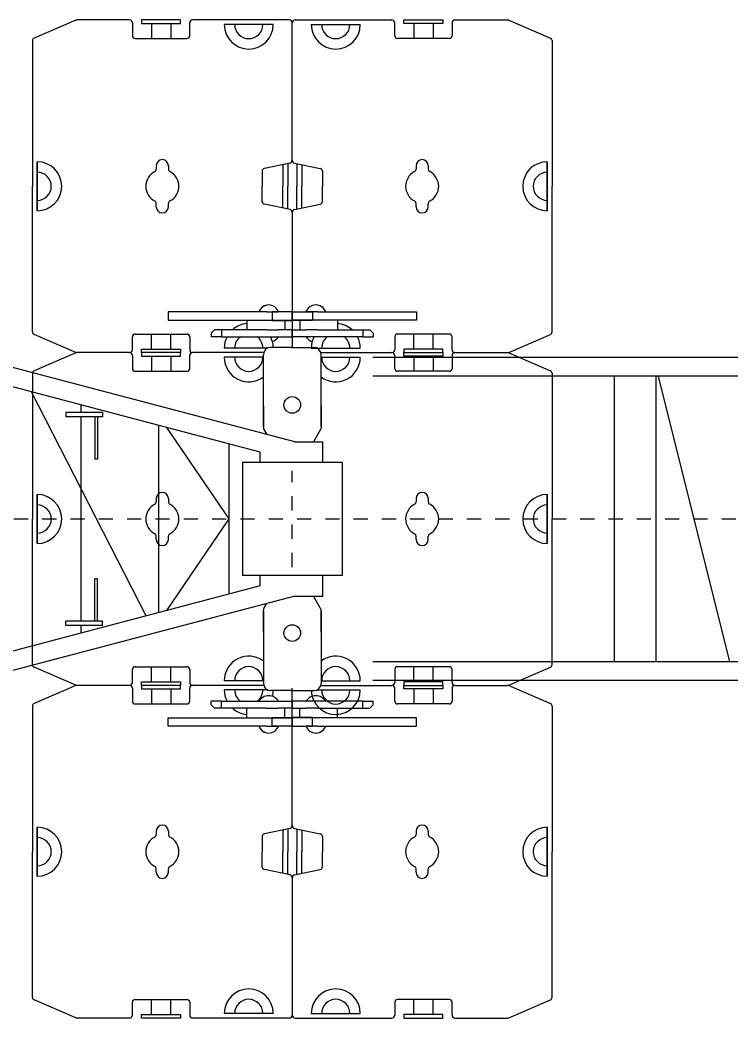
# Model space of a CAD drawing. Header units: millimetres. Extents: x 145 to 546, y 191 to 658.
# Drawn here: x 329.03 to 334.05, y 229.14 to 236.19 of the extents above; entities that cross this region are included whole.
import ezdxf

# ---------------------------------------------------------------- set-up
doc = ezdxf.new("R2010")
doc.units = ezdxf.units.MM
doc.linetypes.add('CENTER', pattern=[50.8, 31.75, -6.35, 6.35, -6.35])
doc.layers.add('Centerline', color=7, linetype='CENTER')

# ---------------------------------------------------------------- blocks, each defined once
blk = doc.blocks.new('DEMAG CC8800 SUPERLIFT 25 M TV')
for p, q in [((22757.6, 1141.5), (19568.1, 1141.5)), ((22740.3, 1008.5), (19568.1, 1008.5)), ((21276.1, -1008.5), (21276.1, 1008.5)), ((21569.5, -1008.5), (21569.5, 1008.5)), ((22090.7, -1008.5), (21586.1, 1008.5)), ((22740.3, -1008.5), (19568.1, -1008.5)), ((22757.6, -1141.5), (19568.1, -1141.5))]:
    blk.add_line(p, q)
at = {"layer": 'Centerline'}
blk.add_line((19233.7, 0), (26948.2, 0), dxfattribs=at)
blk = doc.blocks.new('DEMAG CC8800 SUPERLIFT 19 M TV')
for p, q in [((17851.1, 3524.8), (17479.2, 3524.8)), ((17851.1, 3524.8), (17479.2, 3524.8)), ((18980, 3524.8), (18295.8, 3524.8)), ((18980, 3524.8), (18295.8, 3524.8)), ((19020, 3524.8), (19704.2, 3524.8)), ((19020, 3524.8), (19704.2, 3524.8)), ((20148.9, 3524.8), (20520.8, 3524.8)), ((20148.9, 3524.8), (20520.8, 3524.8)), ((17471.3, 3523.2), (17177.1, 3397.1)), ((17471.3, 3523.2), (17177.1, 3397.1)), ((17871.1, 3504.8), (17871.1, 3413.5)), ((17871.1, 3504.8), (17871.1, 3413.5)), ((18005.4, 3500.8), (18005.4, 3393.5)), ((18005.4, 3500.8), (18005.4, 3393.5)), ((18141.6, 3500.8), (18141.6, 3393.5)), ((18141.6, 3500.8), (18141.6, 3393.5)), ((18275.8, 3413.5), (18275.8, 3504.8)), ((18275.8, 3413.5), (18275.8, 3504.8)), ((18865.8, 3492), (18519.6, 3492)), ((18865.8, 3492), (18519.6, 3492)), ((19000, 2533.7), (19000, 3504.8)), ((19000, 2533.7), (19000, 3504.8)), ((19134.2, 3492), (19480.4, 3492)), ((19134.2, 3492), (19480.4, 3492)), ((19724.2, 3413.5), (19724.2, 3504.8)), ((19724.2, 3413.5), (19724.2, 3504.8)), ((19858.4, 3500.8), (19858.4, 3393.5)), ((19858.4, 3500.8), (19858.4, 3393.5)), ((19994.6, 3500.8), (19994.6, 3393.5)), ((19994.6, 3500.8), (19994.6, 3393.5)), ((20128.9, 3504.8), (20128.9, 3413.5)), ((20128.9, 3504.8), (20128.9, 3413.5)), ((20528.7, 3523.2), (20822.9, 3397.1)), ((20528.7, 3523.2), (20822.9, 3397.1)), ((17891.1, 3393.5), (18255.8, 3393.5)), ((17891.1, 3393.5), (18255.8, 3393.5)), ((20108.9, 3393.5), (19744.2, 3393.5)), ((20108.9, 3393.5), (19744.2, 3393.5)), ((17165, 3378.7), (17165, 2349.9)), ((17165, 3378.7), (17165, 2349.9)), ((20835, 3378.7), (20835, 2349.9)), ((20835, 3378.7), (20835, 2349.9)), ((17198.8, 2349.9), (17198.8, 2523)), ((17198.8, 2349.9), (17198.8, 2523)), ((17198.8, 2523), (17198.8, 2349.9)), ((18039.6, 2495.2), (18039.6, 2471.3)), ((18125.4, 2495.2), (18125.4, 2471.3)), ((18984.1, 2514.1), (18802.8, 2476.6)), ((18932.8, 2503.5), (18932.8, 2349.9)), ((18968.4, 2510.9), (18968.4, 2349.9)), ((19015.9, 2514.1), (19197.2, 2476.6)), ((19031.6, 2510.9), (19031.6, 2349.9)), ((19067.2, 2503.5), (19067.2, 2349.9)), ((19874.6, 2495.2), (19874.6, 2471.3)), ((19960.4, 2495.2), (19960.4, 2471.3)), ((20801.2, 2349.9), (20801.2, 2523)), ((20801.2, 2349.9), (20801.2, 2523)), ((20801.2, 2523), (20801.2, 2349.9)), ((18786.8, 2457.1), (18786.8, 2349.9)), ((19213.2, 2457.1), (19213.2, 2349.9)), ((17165, 1321), (17165, 2349.9)), ((17165, 1321), (17165, 2349.9)), ((17198.8, 2349.9), (17198.8, 2176.7)), ((17198.8, 2349.9), (17198.8, 2176.7)), ((17198.8, 2176.7), (17198.8, 2349.9)), ((18786.8, 2242.7), (18786.8, 2349.9)), ((18932.8, 2196.2), (18932.8, 2349.9)), ((18968.4, 2188.8), (18968.4, 2349.9)), ((19031.6, 2188.8), (19031.6, 2349.9)), ((19067.2, 2196.2), (19067.2, 2349.9)), ((19213.2, 2242.7), (19213.2, 2349.9)), ((20801.2, 2349.9), (20801.2, 2176.7)), ((20801.2, 2349.9), (20801.2, 2176.7)), ((20801.2, 2176.7), (20801.2, 2349.9)), ((20835, 1321), (20835, 2349.9)), ((20835, 1321), (20835, 2349.9)), ((18039.6, 2204.6), (18039.6, 2228.5)), ((18125.4, 2204.6), (18125.4, 2228.5)), ((18984.1, 2185.6), (18802.8, 2223.1)), ((19015.9, 2185.6), (19197.2, 2223.1)), ((19874.6, 2204.6), (19874.6, 2228.5)), ((19960.4, 2204.6), (19960.4, 2228.5)), ((19000, 2166), (19000, 1212.1)), ((19000, 2166), (19000, 1212.1)), ((18820.6, 1463.2), (18900.6, 1463.2)), ((19179.4, 1463.2), (19099.4, 1463.2)), ((18679.6, 1403.3), (18679.6, 1336.4)), ((18820.6, 1403.3), (18900.6, 1403.3)), ((18947.4, 1403.3), (18947.4, 1336.4)), ((19052.6, 1403.3), (19052.6, 1336.4)), ((19052.6, 1403.3), (19052.6, 1336.4)), ((19179.4, 1403.3), (19099.4, 1403.3)), ((19320.4, 1403.3), (19320.4, 1336.4)), ((19320.4, 1403.3), (19320.4, 1336.4)), ((17471.3, 1176.6), (17177.1, 1302.6)), ((17471.3, 1176.6), (17177.1, 1302.6)), ((17871.1, 1194.9), (17871.1, 1286.2)), ((17871.1, 1194.9), (17871.1, 1286.2)), ((17891.1, 1306.2), (18255.8, 1306.2)), ((17891.1, 1306.2), (18255.8, 1306.2)), ((18005.4, 1198.9), (18005.4, 1306.2)), ((18005.4, 1198.9), (18005.4, 1306.2)), ((18141.6, 1198.9), (18141.6, 1306.2)), ((18141.6, 1198.9), (18141.6, 1306.2)), ((18275.8, 1286.2), (18275.8, 1194.9)), ((18275.8, 1286.2), (18275.8, 1194.9)), ((18451.4, 1336.4), (18427.4, 1311.6)), ((18427.4, 1311.6), (18427.4, 1287.8)), ((18501.3, 1287.8), (18427.4, 1287.8)), ((18501.3, 1336.4), (18451.4, 1336.4)), ((18820.6, 1336.4), (18900.6, 1336.4)), ((18820.6, 1287.8), (18900.6, 1287.8)), ((19179.4, 1336.4), (19099.4, 1336.4)), ((19179.4, 1287.8), (19099.4, 1287.8)), ((19498.7, 1336.4), (19548.6, 1336.4)), ((19498.7, 1336.4), (19548.6, 1336.4)), ((19498.7, 1287.8), (19572.6, 1287.8)), ((19498.7, 1287.8), (19572.6, 1287.8)), ((19548.6, 1336.4), (19572.6, 1311.6)), ((19548.6, 1336.4), (19572.6, 1311.6)), ((19572.6, 1311.6), (19572.6, 1287.8)), ((19572.6, 1311.6), (19572.6, 1287.8)), ((19724.2, 1286.2), (19724.2, 1194.9)), ((19724.2, 1286.2), (19724.2, 1194.9)), ((20108.9, 1306.2), (19744.2, 1306.2)), ((20108.9, 1306.2), (19744.2, 1306.2)), ((19858.4, 1198.9), (19858.4, 1306.2)), ((19858.4, 1198.9), (19858.4, 1306.2)), ((19994.6, 1198.9), (19994.6, 1306.2)), ((19994.6, 1198.9), (19994.6, 1306.2)), ((20128.9, 1194.9), (20128.9, 1286.2)), ((20128.9, 1194.9), (20128.9, 1286.2)), ((20528.7, 1176.6), (20822.9, 1302.6)), ((20528.7, 1176.6), (20822.9, 1302.6)), ((18826.3, 1207.7), (18519.6, 1207.7)), ((18826.3, 1207.7), (18519.6, 1207.7)), ((18995.6, 1212.1), (18846.7, 1212.1)), ((18995.6, 1212.1), (18846.7, 1212.1)), ((18995.6, 1212.1), (19000, 1212.1)), ((19004.4, 1212.1), (19000, 1212.1)), ((19004.4, 1212.1), (19000, 1212.1)), ((19004.4, 1212.1), (19153.3, 1212.1)), ((19004.4, 1212.1), (19153.3, 1212.1)), ((19134.2, 1207.7), (19480.4, 1207.7)), ((19134.2, 1207.7), (19480.4, 1207.7)), ((19017, 544.3), (16757.6, 1141.5)), ((17471.3, 1173.3), (17177.1, 1047.2)), ((17471.3, 1173.3), (17177.1, 1047.2)), ((17851.1, 1174.9), (17479.2, 1174.9)), ((17851.1, 1174.9), (17479.2, 1174.9)), ((17851.1, 1174.9), (17479.2, 1174.9)), ((17851.1, 1174.9), (17479.2, 1174.9)), ((17871.1, 1154.9), (17871.1, 1063.6)), ((17871.1, 1154.9), (17871.1, 1063.6)), ((18005.4, 1151), (18005.4, 1043.6)), ((18005.4, 1151), (18005.4, 1043.6)), ((18141.6, 1151), (18141.6, 1043.6)), ((18141.6, 1151), (18141.6, 1043.6)), ((18275.8, 1063.6), (18275.8, 1154.9)), ((18275.8, 1063.6), (18275.8, 1154.9)), ((18798.4, 1174.9), (18295.8, 1174.9)), ((18798.4, 1174.9), (18295.8, 1174.9)), ((18798.4, 1174.9), (18295.8, 1174.9)), ((18798.4, 1174.9), (18295.8, 1174.9)), ((18796.7, 1142.1), (18519.6, 1142.1)), ((18796.7, 1142.1), (18519.6, 1142.1)), ((18796.7, 650), (18796.7, 1162.1)), ((19201.6, 1174.9), (19704.2, 1174.9)), ((19201.6, 1174.9), (19704.2, 1174.9)), ((19201.6, 1174.9), (19704.2, 1174.9)), ((19201.6, 1174.9), (19704.2, 1174.9)), ((19203.3, 650), (19203.3, 1162.1)), ((19203.3, 1142.1), (19480.4, 1142.1)), ((19203.3, 1142.1), (19480.4, 1142.1)), ((19724.2, 1063.6), (19724.2, 1154.9)), ((19724.2, 1063.6), (19724.2, 1154.9)), ((19858.4, 1151), (19858.4, 1043.6)), ((19858.4, 1151), (19858.4, 1043.6)), ((19994.6, 1151), (19994.6, 1043.6)), ((19994.6, 1151), (19994.6, 1043.6)), ((20128.9, 1154.9), (20128.9, 1063.6)), ((20128.9, 1154.9), (20128.9, 1063.6)), ((20148.9, 1174.9), (20520.8, 1174.9)), ((20148.9, 1174.9), (20520.8, 1174.9)), ((20148.9, 1174.9), (20520.8, 1174.9)), ((20148.9, 1174.9), (20520.8, 1174.9)), ((20528.7, 1173.3), (20822.9, 1047.2)), ((20528.7, 1173.3), (20822.9, 1047.2)), ((18773.2, 471.2), (16740.3, 1008.5)), ((17165, 1028.9), (17165, 0)), ((17165, 1028.9), (17165, 0)), ((17891.1, 1043.6), (18255.8, 1043.6)), ((17891.1, 1043.6), (18255.8, 1043.6)), ((20108.9, 1043.6), (19744.2, 1043.6)), ((20108.9, 1043.6), (19744.2, 1043.6)), ((20835, 1028.9), (20835, 0)), ((20835, 1028.9), (20835, 0)), ((17968.6, -683.8), (17159.3, 897.7)), ((17510, 752.5), (17510, 805.1)), ((18796.7, 800), (18796.7, 641.6)), ((19203.3, 800), (19203.3, 641.6)), ((19203.3, 800), (19203.3, 641.6)), ((17400, 752.5), (17400, 722.5)), ((17660, 752.5), (17400, 752.5)), ((17660, 722.5), (17400, 722.5)), ((17510, -722.5), (17510, 722.5)), ((17605, 722.5), (17605, 422.5)), ((17625, 722.5), (17625, 422.5)), ((17660, 752.5), (17660, 722.5)), ((18056.5, -660.6), (18056.5, 660.6)), ((18554, 0), (18113.8, 645.5)), ((18799.4, 631.6), (18819.7, 596.5)), ((19200.6, 631.6), (19150.2, 544.3)), ((19200.6, 631.6), (19150.2, 544.3)), ((18554, -529.1), (18554, 529.1)), ((19017, 544.3), (19215.3, 544.3)), ((19215.3, 400), (19215.3, 544.3)), ((18773.2, 400), (18773.2, 471.2)), ((17625, 422.5), (17605, 422.5)), ((18647.5, 400), (18647.5, -400)), ((19352.5, 400), (18647.5, 400)), ((19352.5, 400), (19352.5, -400)), ((17198.8, 0), (17198.8, 173.1)), ((17198.8, 0), (17198.8, 173.1)), ((17198.8, 173.1), (17198.8, 0)), ((18039.6, 145.3), (18039.6, 121.4)), ((18125.4, 145.3), (18125.4, 121.4)), ((19874.6, 145.3), (19874.6, 121.4)), ((19960.4, 145.3), (19960.4, 121.4)), ((20801.2, 0), (20801.2, 173.1)), ((20801.2, 0), (20801.2, 173.1)), ((20801.2, 173.1), (20801.2, 0)), ((17165, -1028.9), (17165, 0)), ((17165, -1028.9), (17165, 0)), ((17198.8, 0), (17198.8, -173.1)), ((17198.8, 0), (17198.8, -173.1)), ((17198.8, -173.1), (17198.8, 0)), ((18113.8, -645.5), (18554, 0)), ((20801.2, 0), (20801.2, -173.1)), ((20801.2, 0), (20801.2, -173.1)), ((20801.2, -173.1), (20801.2, 0)), ((20835, -1028.9), (20835, 0)), ((20835, -1028.9), (20835, 0)), ((18039.6, -145.3), (18039.6, -121.4)), ((18125.4, -145.3), (18125.4, -121.4)), ((19874.6, -145.3), (19874.6, -121.4)), ((19960.4, -145.3), (19960.4, -121.4)), ((17625, -422.5), (17605, -422.5)), ((17605, -722.5), (17605, -422.5)), ((17625, -722.5), (17625, -422.5)), ((19352.5, -400), (18647.5, -400)), ((18773.2, -471.2), (18773.2, -400)), ((19215.3, -544.3), (19215.3, -400)), ((18773.2, -471.2), (16740.3, -1008.5)), ((19017, -544.3), (16757.6, -1141.5)), ((19017, -544.3), (19215.3, -544.3)), ((19200.6, -631.6), (19150.2, -544.3)), ((19200.6, -631.6), (19150.2, -544.3)), ((18799.4, -631.6), (18819.7, -596.5)), ((18796.7, -800), (18796.7, -641.6)), ((18796.7, -650), (18796.7, -1162.1)), ((19203.3, -800), (19203.3, -641.6)), ((19203.3, -800), (19203.3, -641.6)), ((19203.3, -650), (19203.3, -1162.1)), ((17400, -752.5), (17400, -722.5)), ((17660, -722.5), (17400, -722.5)), ((17660, -752.5), (17400, -752.5)), ((17510, -805.1), (17510, -752.5)), ((17660, -752.5), (17660, -722.5)), ((17471.3, -1173.3), (17177.1, -1047.2)), ((17471.3, -1173.3), (17177.1, -1047.2)), ((17891.1, -1043.6), (18255.8, -1043.6)), ((17891.1, -1043.6), (18255.8, -1043.6)), ((18005.4, -1151), (18005.4, -1043.6)), ((18005.4, -1151), (18005.4, -1043.6)), ((18141.6, -1151), (18141.6, -1043.6)), ((18141.6, -1151), (18141.6, -1043.6)), ((20108.9, -1043.6), (19744.2, -1043.6)), ((20108.9, -1043.6), (19744.2, -1043.6)), ((19858.4, -1151), (19858.4, -1043.6)), ((19858.4, -1151), (19858.4, -1043.6)), ((19994.6, -1151), (19994.6, -1043.6)), ((19994.6, -1151), (19994.6, -1043.6)), ((20528.7, -1173.3), (20822.9, -1047.2)), ((20528.7, -1173.3), (20822.9, -1047.2)), ((17871.1, -1154.9), (17871.1, -1063.6)), ((17871.1, -1154.9), (17871.1, -1063.6)), ((18275.8, -1063.6), (18275.8, -1154.9)), ((18275.8, -1063.6), (18275.8, -1154.9)), ((19724.2, -1063.6), (19724.2, -1154.9)), ((19724.2, -1063.6), (19724.2, -1154.9)), ((20128.9, -1154.9), (20128.9, -1063.6)), ((20128.9, -1154.9), (20128.9, -1063.6)), ((17471.3, -1176.6), (17177.1, -1302.6)), ((17471.3, -1176.6), (17177.1, -1302.6)), ((17851.1, -1174.9), (17479.2, -1174.9)), ((17851.1, -1174.9), (17479.2, -1174.9)), ((17851.1, -1174.9), (17479.2, -1174.9)), ((17851.1, -1174.9), (17479.2, -1174.9)), ((17871.1, -1194.9), (17871.1, -1286.2)), ((17871.1, -1194.9), (17871.1, -1286.2)), ((18275.8, -1286.2), (18275.8, -1194.9)), ((18275.8, -1286.2), (18275.8, -1194.9)), ((18798.4, -1174.9), (18295.8, -1174.9)), ((18798.4, -1174.9), (18295.8, -1174.9)), ((18798.4, -1174.9), (18295.8, -1174.9)), ((18798.4, -1174.9), (18295.8, -1174.9)), ((18796.7, -1142.1), (18519.6, -1142.1)), ((18796.7, -1142.1), (18519.6, -1142.1)), ((19000, -2166), (19000, -1194.9)), ((19000, -2166), (19000, -1194.9)), ((19201.6, -1174.9), (19704.2, -1174.9)), ((19201.6, -1174.9), (19704.2, -1174.9)), ((19201.6, -1174.9), (19704.2, -1174.9)), ((19201.6, -1174.9), (19704.2, -1174.9)), ((19203.3, -1142.1), (19480.4, -1142.1)), ((19203.3, -1142.1), (19480.4, -1142.1)), ((19724.2, -1286.2), (19724.2, -1194.9)), ((19724.2, -1286.2), (19724.2, -1194.9)), ((20128.9, -1194.9), (20128.9, -1286.2)), ((20128.9, -1194.9), (20128.9, -1286.2)), ((20148.9, -1174.9), (20520.8, -1174.9)), ((20148.9, -1174.9), (20520.8, -1174.9)), ((20148.9, -1174.9), (20520.8, -1174.9)), ((20148.9, -1174.9), (20520.8, -1174.9)), ((20528.7, -1176.6), (20822.9, -1302.6)), ((20528.7, -1176.6), (20822.9, -1302.6)), ((18005.4, -1198.9), (18005.4, -1306.2)), ((18005.4, -1198.9), (18005.4, -1306.2)), ((18141.6, -1198.9), (18141.6, -1306.2)), ((18141.6, -1198.9), (18141.6, -1306.2)), ((18826.3, -1207.7), (18519.6, -1207.7)), ((18826.3, -1207.7), (18519.6, -1207.7)), ((18995.6, -1212.1), (18846.7, -1212.1)), ((18995.6, -1212.1), (19000, -1212.1)), ((19004.4, -1212.1), (19000, -1212.1)), ((19004.4, -1212.1), (19000, -1212.1)), ((19004.4, -1212.1), (19153.3, -1212.1)), ((19173.7, -1207.7), (19480.4, -1207.7)), ((19173.7, -1207.7), (19480.4, -1207.7)), ((19858.4, -1198.9), (19858.4, -1306.2)), ((19858.4, -1198.9), (19858.4, -1306.2)), ((19994.6, -1198.9), (19994.6, -1306.2)), ((19994.6, -1198.9), (19994.6, -1306.2)), ((17165, -1321), (17165, -2349.9)), ((17165, -1321), (17165, -2349.9)), ((17891.1, -1306.2), (18255.8, -1306.2)), ((17891.1, -1306.2), (18255.8, -1306.2)), ((18501.3, -1287.8), (18427.4, -1287.8)), ((18427.4, -1311.6), (18427.4, -1287.8)), ((18451.4, -1336.4), (18427.4, -1311.6)), ((18501.3, -1336.4), (18451.4, -1336.4)), ((18679.6, -1403.3), (18679.6, -1336.4)), ((18820.6, -1287.8), (18900.6, -1287.8)), ((18820.6, -1336.4), (18900.6, -1336.4)), ((18947.4, -1403.3), (18947.4, -1336.4)), ((19052.6, -1403.3), (19052.6, -1336.4)), ((19052.6, -1403.3), (19052.6, -1336.4)), ((19179.4, -1287.8), (19099.4, -1287.8)), ((19179.4, -1336.4), (19099.4, -1336.4)), ((19320.4, -1403.3), (19320.4, -1336.4)), ((19320.4, -1403.3), (19320.4, -1336.4)), ((19498.7, -1287.8), (19572.6, -1287.8)), ((19498.7, -1287.8), (19572.6, -1287.8)), ((19498.7, -1336.4), (19548.6, -1336.4)), ((19498.7, -1336.4), (19548.6, -1336.4)), ((19548.6, -1336.4), (19572.6, -1311.6)), ((19548.6, -1336.4), (19572.6, -1311.6)), ((19572.6, -1311.6), (19572.6, -1287.8)), ((19572.6, -1311.6), (19572.6, -1287.8)), ((20108.9, -1306.2), (19744.2, -1306.2)), ((20108.9, -1306.2), (19744.2, -1306.2)), ((20835, -1321), (20835, -2349.9)), ((20835, -1321), (20835, -2349.9)), ((18820.6, -1403.3), (18900.6, -1403.3)), ((19179.4, -1403.3), (19099.4, -1403.3)), ((18820.6, -1463.2), (18900.6, -1463.2)), ((19179.4, -1463.2), (19099.4, -1463.2)), ((17198.8, -2349.9), (17198.8, -2176.7)), ((17198.8, -2349.9), (17198.8, -2176.7)), ((17198.8, -2176.7), (17198.8, -2349.9)), ((20801.2, -2349.9), (20801.2, -2176.7)), ((20801.2, -2349.9), (20801.2, -2176.7)), ((20801.2, -2176.7), (20801.2, -2349.9)), ((18039.6, -2204.6), (18039.6, -2228.5)), ((18125.4, -2204.6), (18125.4, -2228.5)), ((18786.8, -2242.7), (18786.8, -2349.9)), ((18984.1, -2185.6), (18802.8, -2223.1)), ((18932.8, -2196.2), (18932.8, -2349.9)), ((18968.4, -2188.8), (18968.4, -2349.9)), ((19015.9, -2185.6), (19197.2, -2223.1)), ((19031.6, -2188.8), (19031.6, -2349.9)), ((19067.2, -2196.2), (19067.2, -2349.9)), ((19213.2, -2242.7), (19213.2, -2349.9)), ((19874.6, -2204.6), (19874.6, -2228.5)), ((19960.4, -2204.6), (19960.4, -2228.5)), ((17165, -3378.7), (17165, -2349.9)), ((17165, -3378.7), (17165, -2349.9)), ((17198.8, -2349.9), (17198.8, -2523)), ((17198.8, -2349.9), (17198.8, -2523)), ((17198.8, -2523), (17198.8, -2349.9)), ((18786.8, -2457.1), (18786.8, -2349.9)), ((18932.8, -2503.5), (18932.8, -2349.9)), ((18968.4, -2510.9), (18968.4, -2349.9)), ((19031.6, -2510.9), (19031.6, -2349.9)), ((19067.2, -2503.5), (19067.2, -2349.9)), ((19213.2, -2457.1), (19213.2, -2349.9)), ((20801.2, -2349.9), (20801.2, -2523)), ((20801.2, -2349.9), (20801.2, -2523)), ((20801.2, -2523), (20801.2, -2349.9)), ((20835, -3378.7), (20835, -2349.9)), ((20835, -3378.7), (20835, -2349.9)), ((18039.6, -2495.2), (18039.6, -2471.3)), ((18125.4, -2495.2), (18125.4, -2471.3)), ((18984.1, -2514.1), (18802.8, -2476.6)), ((19000, -2533.7), (19000, -3504.8)), ((19000, -2533.7), (19000, -3504.8)), ((19015.9, -2514.1), (19197.2, -2476.6)), ((19874.6, -2495.2), (19874.6, -2471.3)), ((19960.4, -2495.2), (19960.4, -2471.3)), ((17471.3, -3523.2), (17177.1, -3397.1)), ((17471.3, -3523.2), (17177.1, -3397.1)), ((17871.1, -3504.8), (17871.1, -3413.5)), ((17871.1, -3504.8), (17871.1, -3413.5)), ((17891.1, -3393.5), (18255.8, -3393.5)), ((17891.1, -3393.5), (18255.8, -3393.5)), ((18005.4, -3500.8), (18005.4, -3393.5)), ((18005.4, -3500.8), (18005.4, -3393.5)), ((18141.6, -3500.8), (18141.6, -3393.5)), ((18141.6, -3500.8), (18141.6, -3393.5)), ((18275.8, -3413.5), (18275.8, -3504.8)), ((18275.8, -3413.5), (18275.8, -3504.8)), ((19724.2, -3413.5), (19724.2, -3504.8)), ((19724.2, -3413.5), (19724.2, -3504.8)), ((20108.9, -3393.5), (19744.2, -3393.5)), ((20108.9, -3393.5), (19744.2, -3393.5)), ((19858.4, -3500.8), (19858.4, -3393.5)), ((19858.4, -3500.8), (19858.4, -3393.5)), ((19994.6, -3500.8), (19994.6, -3393.5)), ((19994.6, -3500.8), (19994.6, -3393.5)), ((20128.9, -3504.8), (20128.9, -3413.5)), ((20128.9, -3504.8), (20128.9, -3413.5)), ((20528.7, -3523.2), (20822.9, -3397.1)), ((20528.7, -3523.2), (20822.9, -3397.1)), ((18865.8, -3492), (18519.6, -3492)), ((18865.8, -3492), (18519.6, -3492)), ((19134.2, -3492), (19480.4, -3492)), ((19134.2, -3492), (19480.4, -3492)), ((17851.1, -3524.8), (17479.2, -3524.8)), ((17851.1, -3524.8), (17479.2, -3524.8)), ((18980, -3524.8), (18295.8, -3524.8)), ((18980, -3524.8), (18295.8, -3524.8)), ((19020, -3524.8), (19704.2, -3524.8)), ((19020, -3524.8), (19704.2, -3524.8)), ((20148.9, -3524.8), (20520.8, -3524.8)), ((20148.9, -3524.8), (20520.8, -3524.8))]:
    blk.add_line(p, q)
for points in [[(17936.1, 3500.8), (18210.9, 3500.8), (18210.9, 3524.8), (17936.1, 3524.8)], [(17936.1, 3500.8), (18210.9, 3500.8), (18210.9, 3524.8), (17936.1, 3524.8)], [(20063.9, 3500.8), (19789.1, 3500.8), (19789.1, 3524.8), (20063.9, 3524.8)], [(20063.9, 3500.8), (19789.1, 3500.8), (19789.1, 3524.8), (20063.9, 3524.8)], [(19000, 1463.2), (18857.3, 1463.2), (18857.3, 1402.4), (19000, 1402.4)], [(19000, 1463.2), (18857.3, 1463.2), (18857.3, 1402.4), (19000, 1402.4)], [(19000, 1463.2), (19142.7, 1463.2), (19142.7, 1402.4), (19000, 1402.4)], [(17936.1, 1198.9), (18210.9, 1198.9), (18210.9, 1174.9), (17936.1, 1174.9)], [(17936.1, 1198.9), (18210.9, 1198.9), (18210.9, 1174.9), (17936.1, 1174.9)], [(20063.9, 1198.9), (19789.1, 1198.9), (19789.1, 1174.9), (20063.9, 1174.9)], [(20063.9, 1198.9), (19789.1, 1198.9), (19789.1, 1174.9), (20063.9, 1174.9)], [(17936.1, 1151), (18210.9, 1151), (18210.9, 1174.9), (17936.1, 1174.9)], [(17936.1, 1151), (18210.9, 1151), (18210.9, 1174.9), (17936.1, 1174.9)], [(20063.9, 1151), (19789.1, 1151), (19789.1, 1174.9), (20063.9, 1174.9)], [(20063.9, 1151), (19789.1, 1151), (19789.1, 1174.9), (20063.9, 1174.9)], [(17936.1, -1151), (18210.9, -1151), (18210.9, -1174.9), (17936.1, -1174.9)], [(17936.1, -1151), (18210.9, -1151), (18210.9, -1174.9), (17936.1, -1174.9)], [(17936.1, -1198.9), (18210.9, -1198.9), (18210.9, -1174.9), (17936.1, -1174.9)], [(17936.1, -1198.9), (18210.9, -1198.9), (18210.9, -1174.9), (17936.1, -1174.9)], [(20063.9, -1151), (19789.1, -1151), (19789.1, -1174.9), (20063.9, -1174.9)], [(20063.9, -1151), (19789.1, -1151), (19789.1, -1174.9), (20063.9, -1174.9)], [(20063.9, -1198.9), (19789.1, -1198.9), (19789.1, -1174.9), (20063.9, -1174.9)], [(20063.9, -1198.9), (19789.1, -1198.9), (19789.1, -1174.9), (20063.9, -1174.9)], [(19000, -1463.2), (18857.3, -1463.2), (18857.3, -1402.4), (19000, -1402.4)], [(19000, -1463.2), (18857.3, -1463.2), (18857.3, -1402.4), (19000, -1402.4)], [(19000, -1463.2), (19142.7, -1463.2), (19142.7, -1402.4), (19000, -1402.4)], [(17936.1, -3500.8), (18210.9, -3500.8), (18210.9, -3524.8), (17936.1, -3524.8)], [(17936.1, -3500.8), (18210.9, -3500.8), (18210.9, -3524.8), (17936.1, -3524.8)], [(20063.9, -3500.8), (19789.1, -3500.8), (19789.1, -3524.8), (20063.9, -3524.8)], [(20063.9, -3500.8), (19789.1, -3500.8), (19789.1, -3524.8), (20063.9, -3524.8)]]:
    blk.add_lwpolyline(points, close=True)
for points in [[(18820.6, 1463.2), (18123.2, 1463.2), (18123.2, 1403.3), (18820.6, 1403.3)], [(18900.6, 1403.3), (19000, 1403.3), (19000, 1463.2), (18900.6, 1463.2)], [(19099.4, 1403.3), (19000, 1403.3), (19000, 1463.2), (19099.4, 1463.2)], [(19099.4, 1403.3), (19000, 1403.3), (19000, 1463.2), (19099.4, 1463.2)], [(19179.4, 1463.2), (19876.8, 1463.2), (19876.8, 1403.3), (19179.4, 1403.3)], [(19179.4, 1463.2), (19876.8, 1463.2), (19876.8, 1403.3), (19179.4, 1403.3)], [(18820.6, 1336.4), (18501.3, 1336.4), (18501.3, 1287.8), (18820.6, 1287.8)], [(18900.6, 1287.8), (19000, 1287.8), (19000, 1336.4), (18900.6, 1336.4)], [(19099.4, 1287.8), (19000, 1287.8), (19000, 1336.4), (19099.4, 1336.4)], [(19099.4, 1287.8), (19000, 1287.8), (19000, 1336.4), (19099.4, 1336.4)], [(19179.4, 1336.4), (19498.7, 1336.4), (19498.7, 1287.8), (19179.4, 1287.8)], [(19179.4, 1336.4), (19498.7, 1336.4), (19498.7, 1287.8), (19179.4, 1287.8)], [(18820.6, -1336.4), (18501.3, -1336.4), (18501.3, -1287.8), (18820.6, -1287.8)], [(18900.6, -1287.8), (19000, -1287.8), (19000, -1336.4), (18900.6, -1336.4)], [(19099.4, -1287.8), (19000, -1287.8), (19000, -1336.4), (19099.4, -1336.4)], [(19099.4, -1287.8), (19000, -1287.8), (19000, -1336.4), (19099.4, -1336.4)], [(19179.4, -1336.4), (19498.7, -1336.4), (19498.7, -1287.8), (19179.4, -1287.8)], [(19179.4, -1336.4), (19498.7, -1336.4), (19498.7, -1287.8), (19179.4, -1287.8)], [(18820.6, -1463.2), (18123.2, -1463.2), (18123.2, -1403.3), (18820.6, -1403.3)], [(18900.6, -1403.3), (19000, -1403.3), (19000, -1463.2), (18900.6, -1463.2)], [(19099.4, -1403.3), (19000, -1403.3), (19000, -1463.2), (19099.4, -1463.2)], [(19099.4, -1403.3), (19000, -1403.3), (19000, -1463.2), (19099.4, -1463.2)], [(19179.4, -1463.2), (19876.8, -1463.2), (19876.8, -1403.3), (19179.4, -1403.3)], [(19179.4, -1463.2), (19876.8, -1463.2), (19876.8, -1403.3), (19179.4, -1403.3)]]:
    blk.add_lwpolyline(points)
for centre in [(19000, 805.3), (19000, -805.3)]:
    blk.add_circle(centre, 58.8)
for centre, radius, start, end in [((17479.2, 3504.8), 20, 90, 113.19964), ((17479.2, 3504.8), 20, 90, 113.19964), ((17479.2, 3504.8), 20, 90, 113.19964), ((17851.1, 3504.8), 20, 0, 90), ((17851.1, 3504.8), 20, 0, 90), ((18295.8, 3504.8), 20, 90, 180), ((18295.8, 3504.8), 20, 90, 180), ((18980, 3504.8), 20, 0, 90), ((19020, 3504.8), 20, 90, 180), ((19704.2, 3504.8), 20, 0, 90), ((19704.2, 3504.8), 20, 0, 90), ((20148.9, 3504.8), 20, 90, 180), ((20148.9, 3504.8), 20, 90, 180), ((20520.8, 3504.8), 20, 66.80036, 90), ((20520.8, 3504.8), 20, 66.80036, 90), ((20520.8, 3504.8), 20, 66.80036, 90), ((18692.7, 3492), 173.1, 180, 0), ((18692.7, 3492), 173.1, 180, 0), ((18692.7, 3492), 99.3, 180, 0), ((18692.7, 3492), 99.3, 180, 0), ((19307.3, 3492), 173.1, 180, 0), ((19307.3, 3492), 173.1, 180, 0), ((19307.3, 3492), 99.3, 180, 0), ((19307.3, 3492), 99.3, 180, 0), ((17185, 3378.7), 20, 113.19964, 180), ((17185, 3378.7), 20, 113.19964, 180), ((17185, 3378.7), 20, 113.19964, 180), ((17891.1, 3413.5), 20, 180, 270), ((17891.1, 3413.5), 20, 180, 270), ((18255.8, 3413.5), 20, 270, 0), ((18255.8, 3413.5), 20, 270, 0), ((19744.2, 3413.5), 20, 180, 270), ((19744.2, 3413.5), 20, 180, 270), ((20108.9, 3413.5), 20, 270, 0), ((20108.9, 3413.5), 20, 270, 0), ((20815, 3378.7), 20, 0, 66.80036), ((20815, 3378.7), 20, 0, 66.80036), ((20815, 3378.7), 20, 0, 66.80036), ((18082.5, 2495.2), 42.9, 0, 180), ((19917.5, 2495.2), 42.9, 0, 180), ((17198.8, 2349.9), 173.1, 0, 90), ((17198.8, 2349.9), 173.1, 0, 90), ((17198.8, 2349.9), 173.1, 0, 90), ((17198.8, 2349.9), 173.1, 0, 90), ((18019.6, 2471.3), 20, 297.37883, 0), ((18145.4, 2471.3), 20, 180, 242.62117), ((18806.8, 2457.1), 20, 101.68811, 180), ((18980, 2533.7), 20, 281.68811, 0), ((19020, 2533.7), 20, 180, 258.31189), ((19193.2, 2457.1), 20, 0, 78.31189), ((19854.6, 2471.3), 20, 297.37883, 0), ((19980.4, 2471.3), 20, 180, 242.62117), ((20801.2, 2349.9), 173.1, 90, 180), ((20801.2, 2349.9), 173.1, 90, 180), ((20801.2, 2349.9), 173.1, 90, 180), ((20801.2, 2349.9), 173.1, 90, 180), ((17198.8, 2349.9), 99.3, 0, 90), ((17198.8, 2349.9), 99.3, 0, 90), ((17198.8, 2349.9), 99.3, 0, 90), ((17198.8, 2349.9), 99.3, 0, 90), ((18082.5, 2349.9), 116.7, 117.37883, 180), ((18082.5, 2349.9), 116.7, 0, 62.62117), ((19917.5, 2349.9), 116.7, 117.37883, 180), ((19917.5, 2349.9), 116.7, 0, 62.62117), ((20801.2, 2349.9), 99.3, 90, 180), ((20801.2, 2349.9), 99.3, 90, 180), ((20801.2, 2349.9), 99.3, 90, 180), ((20801.2, 2349.9), 99.3, 90, 180), ((17198.8, 2349.9), 99.3, 270, 0), ((17198.8, 2349.9), 173.1, 270, 0), ((17198.8, 2349.9), 99.3, 270, 0), ((17198.8, 2349.9), 173.1, 270, 0), ((17198.8, 2349.9), 99.3, 270, 0), ((17198.8, 2349.9), 173.1, 270, 0), ((17198.8, 2349.9), 99.3, 270, 0), ((17198.8, 2349.9), 173.1, 270, 0), ((18082.5, 2349.9), 116.7, 180, 242.62117), ((18082.5, 2349.9), 116.7, 297.37883, 0), ((19917.5, 2349.9), 116.7, 180, 242.62117), ((19917.5, 2349.9), 116.7, 297.37883, 0), ((20801.2, 2349.9), 173.1, 180, 270), ((20801.2, 2349.9), 173.1, 180, 270), ((20801.2, 2349.9), 173.1, 180, 270), ((20801.2, 2349.9), 173.1, 180, 270), ((20801.2, 2349.9), 99.3, 180, 270), ((20801.2, 2349.9), 99.3, 180, 270), ((20801.2, 2349.9), 99.3, 180, 270), ((20801.2, 2349.9), 99.3, 180, 270), ((18019.6, 2228.5), 20, 0, 62.62117), ((18082.5, 2204.6), 42.9, 180, 0), ((18145.4, 2228.5), 20, 117.37883, 180), ((18806.8, 2242.7), 20, 180, 258.31189), ((18980, 2166), 20, 0, 78.31189), ((19020, 2166), 20, 101.68811, 180), ((19193.2, 2242.7), 20, 281.68811, 0), ((19854.6, 2228.5), 20, 0, 62.62117), ((19917.5, 2204.6), 42.9, 180, 0), ((19980.4, 2228.5), 20, 117.37883, 180), ((18833.4, 1437.4), 74.4, 20.25804, 159.74196), ((18833.4, 1437.4), 74.4, 99.94503, 159.74196), ((19166.6, 1437.4), 74.4, 20.25804, 159.74196), ((19166.6, 1437.4), 74.4, 20.25804, 80.05497), ((19166.6, 1437.4), 74.4, 20.25804, 80.05497), ((18833.4, 1437.4), 74.4, 20.25804, 25.51423), ((19166.6, 1437.4), 74.4, 154.48577, 159.74196), ((19166.6, 1437.4), 74.4, 154.48577, 159.74196), ((18692.7, 1207.7), 173.1, 94.33309, 131.98475), ((19307.3, 1207.7), 173.1, 48.01525, 85.66691), ((19307.3, 1207.7), 173.1, 48.01525, 85.66691), ((17185, 1321), 20, 180, 246.80036), ((17185, 1321), 20, 180, 246.80036), ((17185, 1321), 20, 180, 246.80036), ((17891.1, 1286.2), 20, 90, 180), ((17891.1, 1286.2), 20, 90, 180), ((18255.8, 1286.2), 20, 0, 90), ((18255.8, 1286.2), 20, 0, 90), ((18692.7, 1207.7), 173.1, 152.44552, 180), ((18692.7, 1207.7), 173.1, 152.44552, 180), ((18692.7, 1207.7), 99.3, 126.27065, 180), ((18692.7, 1207.7), 99.3, 126.27065, 180), ((18692.7, 1207.7), 99.3, 0, 53.72935), ((18692.7, 1207.7), 99.3, 0, 53.72935), ((18692.7, 1207.7), 173.1, 1.43969, 27.55448), ((18833.4, 1330.4), 81.7, 288.85158, 328.64293), ((18833.4, 1330.4), 81.7, 325.23297, 328.64293), ((19166.6, 1330.4), 81.7, 211.35707, 214.76703), ((19166.6, 1330.4), 81.7, 211.35707, 214.76703), ((19166.6, 1330.4), 81.7, 211.35707, 251.14842), ((19307.3, 1207.7), 173.1, 152.44552, 180), ((19307.3, 1207.7), 173.1, 152.44552, 180), ((19307.3, 1207.7), 99.3, 126.27065, 180), ((19307.3, 1207.7), 99.3, 126.27065, 180), ((19307.3, 1207.7), 99.3, 0, 53.72935), ((19307.3, 1207.7), 99.3, 0, 53.72935), ((19307.3, 1207.7), 173.1, 0, 27.55448), ((19307.3, 1207.7), 173.1, 0, 27.55448), ((19744.2, 1286.2), 20, 90, 180), ((19744.2, 1286.2), 20, 90, 180), ((20108.9, 1286.2), 20, 0, 90), ((20108.9, 1286.2), 20, 0, 90), ((20815, 1321), 20, 293.19964, 0), ((20815, 1321), 20, 293.19964, 0), ((20815, 1321), 20, 293.19964, 0), ((18846.7, 1162.1), 50, 90, 180), ((18846.7, 1162.1), 50, 90, 180), ((19153.3, 1162.1), 50, 0, 90), ((19153.3, 1162.1), 50, 0, 90), ((17479.2, 1194.9), 20, 246.80036, 270), ((17479.2, 1194.9), 20, 246.80036, 270), ((17479.2, 1194.9), 20, 246.80036, 270), ((17479.2, 1154.9), 20, 90, 113.19964), ((17479.2, 1154.9), 20, 90, 113.19964), ((17479.2, 1154.9), 20, 90, 113.19964), ((17851.1, 1194.9), 20, 270, 0), ((17851.1, 1194.9), 20, 270, 0), ((17851.1, 1154.9), 20, 0, 90), ((17851.1, 1154.9), 20, 0, 90), ((18295.8, 1194.9), 20, 180, 270), ((18295.8, 1194.9), 20, 180, 270), ((18295.8, 1154.9), 20, 90, 180), ((18295.8, 1154.9), 20, 90, 180), ((18692.7, 1142.1), 173.1, 180, 306.91431), ((18692.7, 1142.1), 173.1, 180, 306.91431), ((18692.7, 1142.1), 99.3, 180, 0), ((18692.7, 1142.1), 99.3, 180, 0), ((19307.3, 1142.1), 173.1, 233.08569, 0), ((19307.3, 1142.1), 173.1, 233.08569, 0), ((19307.3, 1142.1), 99.3, 180, 0), ((19307.3, 1142.1), 99.3, 180, 0), ((19704.2, 1194.9), 20, 270, 0), ((19704.2, 1194.9), 20, 270, 0), ((19704.2, 1154.9), 20, 0, 90), ((19704.2, 1154.9), 20, 0, 90), ((20148.9, 1194.9), 20, 180, 270), ((20148.9, 1194.9), 20, 180, 270), ((20148.9, 1154.9), 20, 90, 180), ((20148.9, 1154.9), 20, 90, 180), ((20520.8, 1194.9), 20, 270, 293.19964), ((20520.8, 1194.9), 20, 270, 293.19964), ((20520.8, 1194.9), 20, 270, 293.19964), ((20520.8, 1154.9), 20, 66.80036, 90), ((20520.8, 1154.9), 20, 66.80036, 90), ((20520.8, 1154.9), 20, 66.80036, 90), ((17891.1, 1063.6), 20, 180, 270), ((17891.1, 1063.6), 20, 180, 270), ((18255.8, 1063.6), 20, 270, 0), ((18255.8, 1063.6), 20, 270, 0), ((19744.2, 1063.6), 20, 180, 270), ((19744.2, 1063.6), 20, 180, 270), ((20108.9, 1063.6), 20, 270, 0), ((20108.9, 1063.6), 20, 270, 0), ((17185, 1028.9), 20, 113.19964, 180), ((17185, 1028.9), 20, 113.19964, 180), ((17185, 1028.9), 20, 113.19964, 180), ((20815, 1028.9), 20, 0, 66.80036), ((20815, 1028.9), 20, 0, 66.80036), ((20815, 1028.9), 20, 0, 66.80036), ((18816.7, 641.6), 20, 180, 209.9901), ((19183.3, 641.6), 20, 330.0099, 0), ((19183.3, 641.6), 20, 330.0099, 0), ((17198.8, 0), 173.1, 0, 90), ((17198.8, 0), 173.1, 0, 90), ((17198.8, 0), 173.1, 0, 90), ((17198.8, 0), 173.1, 0, 90), ((18082.5, 145.3), 42.9, 0, 180), ((19917.5, 145.3), 42.9, 0, 180), ((20801.2, 0), 173.1, 90, 180), ((20801.2, 0), 173.1, 90, 180), ((20801.2, 0), 173.1, 90, 180), ((20801.2, 0), 173.1, 90, 180), ((17198.8, 0), 99.3, 0, 90), ((17198.8, 0), 99.3, 0, 90), ((17198.8, 0), 99.3, 0, 90), ((17198.8, 0), 99.3, 0, 90), ((18082.5, 0), 116.7, 117.37883, 180), ((18019.6, 121.4), 20, 297.37883, 0), ((18145.4, 121.4), 20, 180, 242.62117), ((18082.5, 0), 116.7, 0, 62.62117), ((19917.5, 0), 116.7, 117.37883, 180), ((19854.6, 121.4), 20, 297.37883, 0), ((19980.4, 121.4), 20, 180, 242.62117), ((19917.5, 0), 116.7, 0, 62.62117), ((20801.2, 0), 99.3, 90, 180), ((20801.2, 0), 99.3, 90, 180), ((20801.2, 0), 99.3, 90, 180), ((20801.2, 0), 99.3, 90, 180), ((17198.8, 0), 99.3, 270, 0), ((17198.8, 0), 173.1, 270, 0), ((17198.8, 0), 99.3, 270, 0), ((17198.8, 0), 173.1, 270, 0), ((17198.8, 0), 99.3, 270, 0), ((17198.8, 0), 173.1, 270, 0), ((17198.8, 0), 99.3, 270, 0), ((17198.8, 0), 173.1, 270, 0), ((18082.5, 0), 116.7, 180, 242.62117), ((18082.5, 0), 116.7, 297.37883, 0), ((19917.5, 0), 116.7, 180, 242.62117), ((19917.5, 0), 116.7, 297.37883, 0), ((20801.2, 0), 173.1, 180, 270), ((20801.2, 0), 173.1, 180, 270), ((20801.2, 0), 173.1, 180, 270), ((20801.2, 0), 173.1, 180, 270), ((20801.2, 0), 99.3, 180, 270), ((20801.2, 0), 99.3, 180, 270), ((20801.2, 0), 99.3, 180, 270), ((20801.2, 0), 99.3, 180, 270), ((18019.6, -121.4), 20, 0, 62.62117), ((18145.4, -121.4), 20, 117.37883, 180), ((19854.6, -121.4), 20, 0, 62.62117), ((19980.4, -121.4), 20, 117.37883, 180), ((18082.5, -145.3), 42.9, 180, 0), ((19917.5, -145.3), 42.9, 180, 0), ((18816.7, -641.6), 20, 150.0099, 180), ((19183.3, -641.6), 20, 0, 29.9901), ((19183.3, -641.6), 20, 0, 29.9901), ((18692.7, -1142.1), 173.1, 53.08569, 180), ((18692.7, -1142.1), 173.1, 53.08569, 180), ((19307.3, -1142.1), 173.1, 0, 126.91431), ((19307.3, -1142.1), 173.1, 0, 126.91431), ((17185, -1028.9), 20, 180, 246.80036), ((17185, -1028.9), 20, 180, 246.80036), ((17185, -1028.9), 20, 180, 246.80036), ((17891.1, -1063.6), 20, 90, 180), ((17891.1, -1063.6), 20, 90, 180), ((18255.8, -1063.6), 20, 0, 90), ((18255.8, -1063.6), 20, 0, 90), ((18692.7, -1142.1), 99.3, 0, 180), ((18692.7, -1142.1), 99.3, 0, 180), ((19307.3, -1142.1), 99.3, 0, 180), ((19307.3, -1142.1), 99.3, 0, 180), ((19744.2, -1063.6), 20, 90, 180), ((19744.2, -1063.6), 20, 90, 180), ((20108.9, -1063.6), 20, 0, 90), ((20108.9, -1063.6), 20, 0, 90), ((20815, -1028.9), 20, 293.19964, 0), ((20815, -1028.9), 20, 293.19964, 0), ((20815, -1028.9), 20, 293.19964, 0), ((17479.2, -1154.9), 20, 246.80036, 270), ((17479.2, -1154.9), 20, 246.80036, 270), ((17479.2, -1154.9), 20, 246.80036, 270), ((17479.2, -1194.9), 20, 90, 113.19964), ((17479.2, -1194.9), 20, 90, 113.19964), ((17479.2, -1194.9), 20, 90, 113.19964), ((17851.1, -1154.9), 20, 270, 0), ((17851.1, -1154.9), 20, 270, 0), ((17851.1, -1194.9), 20, 0, 90), ((17851.1, -1194.9), 20, 0, 90), ((18295.8, -1154.9), 20, 180, 270), ((18295.8, -1154.9), 20, 180, 270), ((18295.8, -1194.9), 20, 90, 180), ((18295.8, -1194.9), 20, 90, 180), ((18846.7, -1162.1), 50, 180, 270), ((19153.3, -1162.1), 50, 270, 0), ((19704.2, -1154.9), 20, 270, 0), ((19704.2, -1154.9), 20, 270, 0), ((19704.2, -1194.9), 20, 0, 90), ((19704.2, -1194.9), 20, 0, 90), ((20148.9, -1154.9), 20, 180, 270), ((20148.9, -1154.9), 20, 180, 270), ((20148.9, -1194.9), 20, 90, 180), ((20148.9, -1194.9), 20, 90, 180), ((20520.8, -1154.9), 20, 270, 293.19964), ((20520.8, -1154.9), 20, 270, 293.19964), ((20520.8, -1154.9), 20, 270, 293.19964), ((20520.8, -1194.9), 20, 66.80036, 90), ((20520.8, -1194.9), 20, 66.80036, 90), ((20520.8, -1194.9), 20, 66.80036, 90), ((18692.7, -1207.7), 173.1, 180, 207.55448), ((18692.7, -1207.7), 173.1, 180, 207.55448), ((18692.7, -1207.7), 99.3, 180, 233.72935), ((18692.7, -1207.7), 99.3, 180, 233.72935), ((18692.7, -1207.7), 99.3, 306.27065, 0), ((18692.7, -1207.7), 99.3, 306.27065, 0), ((18833.4, -1330.4), 81.7, 31.35707, 148.64293), ((18692.7, -1207.7), 173.1, 344.84206, 358.56031), ((18692.7, -1207.7), 173.1, 344.84206, 358.56031), ((19166.6, -1330.4), 81.7, 31.35707, 148.64293), ((19307.3, -1207.7), 173.1, 181.43969, 0), ((19307.3, -1207.7), 173.1, 181.43969, 0), ((19307.3, -1207.7), 99.3, 180, 0), ((19307.3, -1207.7), 99.3, 180, 0), ((17185, -1321), 20, 113.19964, 180), ((17185, -1321), 20, 113.19964, 180), ((17185, -1321), 20, 113.19964, 180), ((17891.1, -1286.2), 20, 180, 270), ((17891.1, -1286.2), 20, 180, 270), ((18255.8, -1286.2), 20, 270, 0), ((18255.8, -1286.2), 20, 270, 0), ((18692.7, -1207.7), 173.1, 228.01525, 265.66691), ((18692.7, -1207.7), 173.1, 228.01525, 265.66691), ((18833.4, -1330.4), 81.7, 132.39406, 148.64293), ((18833.4, -1330.4), 81.7, 31.35707, 34.76703), ((19166.6, -1330.4), 81.7, 145.23297, 148.64293), ((19166.6, -1330.4), 81.7, 145.23297, 148.64293), ((19166.6, -1330.4), 81.7, 31.35707, 47.60594), ((19166.6, -1330.4), 81.7, 31.35707, 47.60594), ((19744.2, -1286.2), 20, 180, 270), ((19744.2, -1286.2), 20, 180, 270), ((20108.9, -1286.2), 20, 270, 0), ((20108.9, -1286.2), 20, 270, 0), ((20815, -1321), 20, 0, 66.80036), ((20815, -1321), 20, 0, 66.80036), ((20815, -1321), 20, 0, 66.80036), ((18833.4, -1437.4), 74.4, 200.25804, 260.05497), ((18833.4, -1437.4), 74.4, 200.25804, 339.74196), ((18833.4, -1437.4), 74.4, 334.48577, 339.74196), ((19166.6, -1437.4), 74.4, 200.25804, 205.51423), ((19166.6, -1437.4), 74.4, 200.25804, 205.51423), ((19166.6, -1437.4), 74.4, 200.25804, 339.74196), ((19166.6, -1437.4), 74.4, 279.94503, 339.74196), ((19166.6, -1437.4), 74.4, 279.94503, 339.74196), ((17198.8, -2349.9), 173.1, 0, 90), ((17198.8, -2349.9), 173.1, 0, 90), ((17198.8, -2349.9), 173.1, 0, 90), ((17198.8, -2349.9), 173.1, 0, 90), ((18082.5, -2204.6), 42.9, 0, 180), ((18980, -2166), 20, 281.68811, 0), ((19020, -2166), 20, 180, 258.31189), ((19917.5, -2204.6), 42.9, 0, 180), ((20801.2, -2349.9), 173.1, 90, 180), ((20801.2, -2349.9), 173.1, 90, 180), ((20801.2, -2349.9), 173.1, 90, 180), ((20801.2, -2349.9), 173.1, 90, 180), ((17198.8, -2349.9), 99.3, 0, 90), ((17198.8, -2349.9), 99.3, 0, 90), ((17198.8, -2349.9), 99.3, 0, 90), ((17198.8, -2349.9), 99.3, 0, 90), ((18082.5, -2349.9), 116.7, 117.37883, 180), ((18019.6, -2228.5), 20, 297.37883, 0), ((18145.4, -2228.5), 20, 180, 242.62117), ((18082.5, -2349.9), 116.7, 0, 62.62117), ((18806.8, -2242.7), 20, 101.68811, 180), ((19193.2, -2242.7), 20, 0, 78.31189), ((19917.5, -2349.9), 116.7, 117.37883, 180), ((19854.6, -2228.5), 20, 297.37883, 0), ((19980.4, -2228.5), 20, 180, 242.62117), ((19917.5, -2349.9), 116.7, 0, 62.62117), ((20801.2, -2349.9), 99.3, 90, 180), ((20801.2, -2349.9), 99.3, 90, 180), ((20801.2, -2349.9), 99.3, 90, 180), ((20801.2, -2349.9), 99.3, 90, 180), ((17198.8, -2349.9), 99.3, 270, 0), ((17198.8, -2349.9), 173.1, 270, 0), ((17198.8, -2349.9), 99.3, 270, 0), ((17198.8, -2349.9), 173.1, 270, 0), ((17198.8, -2349.9), 99.3, 270, 0), ((17198.8, -2349.9), 173.1, 270, 0), ((17198.8, -2349.9), 99.3, 270, 0), ((17198.8, -2349.9), 173.1, 270, 0), ((18082.5, -2349.9), 116.7, 180, 242.62117), ((18082.5, -2349.9), 116.7, 297.37883, 0), ((19917.5, -2349.9), 116.7, 180, 242.62117), ((19917.5, -2349.9), 116.7, 297.37883, 0), ((20801.2, -2349.9), 173.1, 180, 270), ((20801.2, -2349.9), 173.1, 180, 270), ((20801.2, -2349.9), 173.1, 180, 270), ((20801.2, -2349.9), 173.1, 180, 270), ((20801.2, -2349.9), 99.3, 180, 270), ((20801.2, -2349.9), 99.3, 180, 270), ((20801.2, -2349.9), 99.3, 180, 270), ((20801.2, -2349.9), 99.3, 180, 270), ((18019.6, -2471.3), 20, 0, 62.62117), ((18145.4, -2471.3), 20, 117.37883, 180), ((18806.8, -2457.1), 20, 180, 258.31189), ((19193.2, -2457.1), 20, 281.68811, 0), ((19854.6, -2471.3), 20, 0, 62.62117), ((19980.4, -2471.3), 20, 117.37883, 180), ((18082.5, -2495.2), 42.9, 180, 0), ((18980, -2533.7), 20, 0, 78.31189), ((19020, -2533.7), 20, 101.68811, 180), ((19917.5, -2495.2), 42.9, 180, 0), ((17185, -3378.7), 20, 180, 246.80036), ((17185, -3378.7), 20, 180, 246.80036), ((17185, -3378.7), 20, 180, 246.80036), ((18692.7, -3492), 173.1, 0, 180), ((18692.7, -3492), 173.1, 0, 180), ((19307.3, -3492), 173.1, 0, 180), ((19307.3, -3492), 173.1, 0, 180), ((20815, -3378.7), 20, 293.19964, 0), ((20815, -3378.7), 20, 293.19964, 0), ((20815, -3378.7), 20, 293.19964, 0), ((17891.1, -3413.5), 20, 90, 180), ((17891.1, -3413.5), 20, 90, 180), ((18255.8, -3413.5), 20, 0, 90), ((18255.8, -3413.5), 20, 0, 90), ((18692.7, -3492), 99.3, 0, 180), ((18692.7, -3492), 99.3, 0, 180), ((19307.3, -3492), 99.3, 0, 180), ((19307.3, -3492), 99.3, 0, 180), ((19744.2, -3413.5), 20, 90, 180), ((19744.2, -3413.5), 20, 90, 180), ((20108.9, -3413.5), 20, 0, 90), ((20108.9, -3413.5), 20, 0, 90), ((17479.2, -3504.8), 20, 246.80036, 270), ((17479.2, -3504.8), 20, 246.80036, 270), ((17479.2, -3504.8), 20, 246.80036, 270), ((17851.1, -3504.8), 20, 270, 0), ((17851.1, -3504.8), 20, 270, 0), ((18295.8, -3504.8), 20, 180, 270), ((18295.8, -3504.8), 20, 180, 270), ((18980, -3504.8), 20, 270, 0), ((19020, -3504.8), 20, 180, 270), ((19704.2, -3504.8), 20, 270, 0), ((19704.2, -3504.8), 20, 270, 0), ((20148.9, -3504.8), 20, 180, 270), ((20148.9, -3504.8), 20, 180, 270), ((20520.8, -3504.8), 20, 270, 293.19964), ((20520.8, -3504.8), 20, 270, 293.19964), ((20520.8, -3504.8), 20, 270, 293.19964)]:
    blk.add_arc(centre, radius, start, end)
at = {"layer": 'Centerline'}
for p, q in [((19000, -339.5), (19000, 339.5)), ((13233.7, 0), (20948.2, 0))]:
    blk.add_line(p, q, dxfattribs=at)

msp = doc.modelspace()

# ---------------------------------------------------------------- block references
at = {"xscale": 0.001000000003841706, "yscale": 0.001000000000203727, "zscale": 0.001}
for name in ['DEMAG CC8800 SUPERLIFT 25 M TV', 'DEMAG CC8800 SUPERLIFT 19 M TV']:
    msp.add_blockref(name, (311.9537, 232.6644), dxfattribs=at)

doc.saveas('drawing.dxf')
